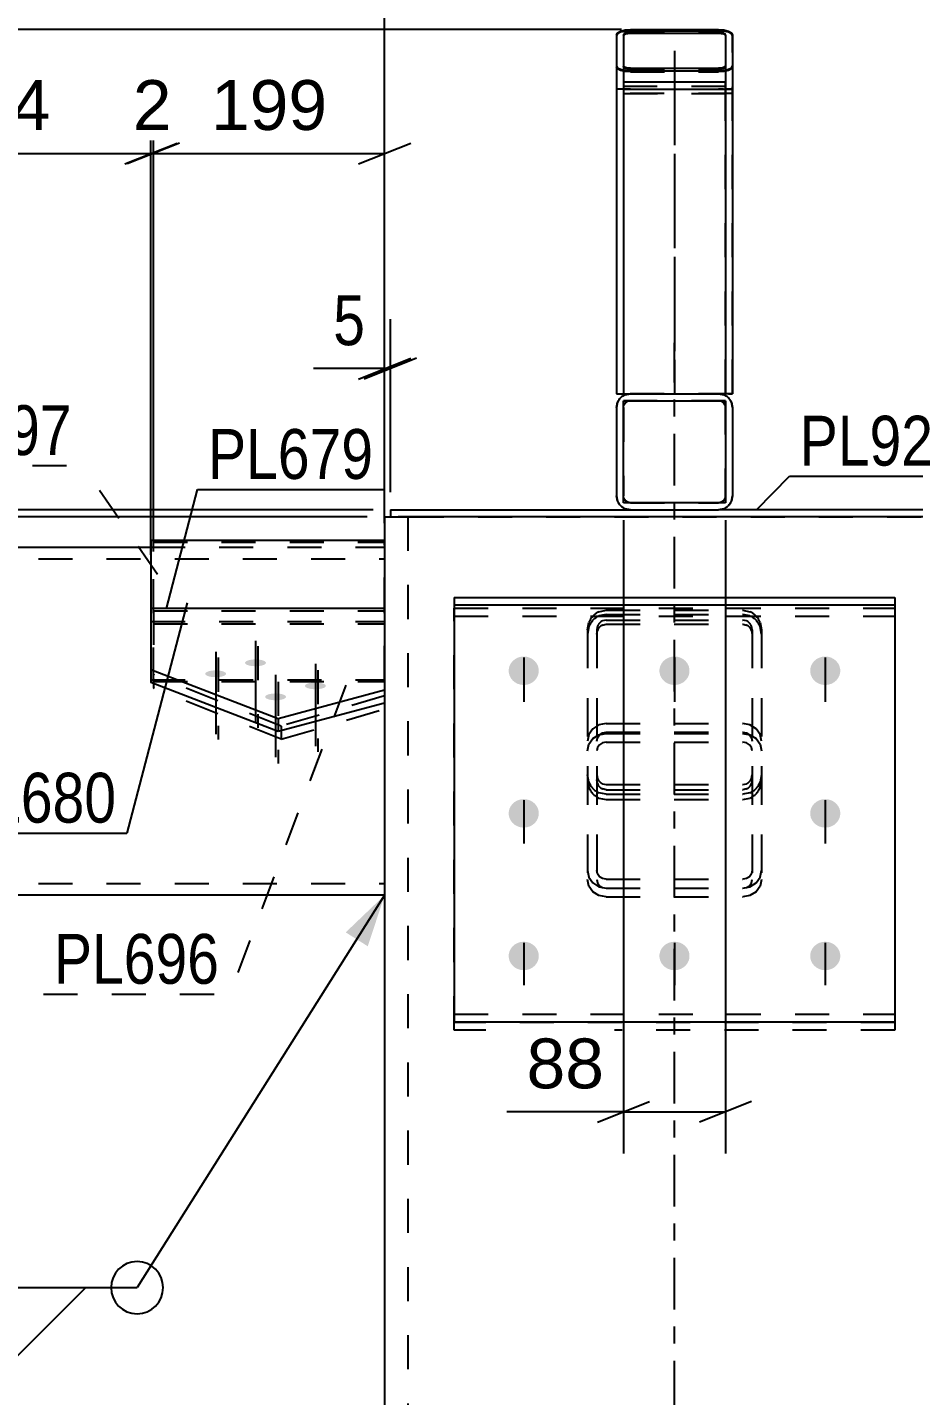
# Model space of a CAD drawing. Header units: millimetres. Extents: x -135 to 706, y -238 to 356.
# Drawn here: x -37.2 to 13.7, y 237.5 to 316.1 of the extents above; entities that cross this region are included whole.
import ezdxf

# ---------------------------------------------------------------- set-up
doc = ezdxf.new("R2010")
doc.units = ezdxf.units.MM
doc.linetypes.add('DXK_LINE_DOT2', pattern=[3.9198, 1.9599, -1.9599])
doc.linetypes.add('DXK_LINE_DOT3', pattern=[5.9187, 2.979, -0.9799, 0.9799, -0.9799])
doc.styles.add('Arial', font='ARIAL.TTF', dxfattribs={"height": 0.2})
doc.styles.add('Arial Narrow', font='ARIALN.TTF', dxfattribs={"height": 0.2})

# ---------------------------------------------------------------- blocks, each defined once
blk = doc.blocks.new('Part-284933639-1248 - 1225')
at = {"color": 7, "linetype": 'DXK_LINE_DOT3'}
blk.add_line((0, 23.433), (0, 297.985), dxfattribs=at)
at = {"color": 2, "linetype": 'Continuous'}
for p, q in [((-16.667, 287.985), (-16.667, 280.512)), ((-16.667, 287.985), (-16.333, 287.985)), ((15.216, 287.985), (-15.216, 287.985)), ((-16.667, 277.271), (-16.667, 57.28))]:
    blk.add_line(p, q, dxfattribs=at)
at = {"color": 7, "linetype": 'DXK_LINE_DOT2'}
for p, q in [((-16.333, 287.985), (-15.232, 287.985)), ((-15.216, 287.985), (-15.886, 287.985)), ((-15.333, 287.985), (-15.333, 23.433)), ((-15.232, 287.985), (-15.216, 287.985)), ((-16.667, 280.512), (-16.667, 277.271))]:
    blk.add_line(p, q, dxfattribs=at)
blk = doc.blocks.new('Bolt-284933639-1228 - 1225')
at = {"color": 1, "linetype": 'DXK_LINE_DOT2'}
for p, q in [((-8.667, 279.315), (-8.667, 276.921)), ((0, 279.315), (0, 276.921)), ((8.666, 279.315), (8.666, 276.921)), ((-8.667, 271.171), (-8.667, 268.777)), ((8.666, 271.171), (8.666, 268.777)), ((-8.667, 263.027), (-8.667, 260.633)), ((0, 263.027), (0, 260.633)), ((8.666, 263.027), (8.666, 260.633))]:
    blk.add_line(p, q, dxfattribs=at)
blk = doc.blocks.new('Part-284933639-1280 - 1225')
at = {"color": 2, "linetype": 'Continuous'}
for p, q in [((-16.667, 282.711), (-30.098, 282.711)), ((-30.098, 282.711), (-30.098, 278.455)), ((-16.667, 280.512), (-16.667, 277.271)), ((-30.098, 279.212), (-22.778, 276.396)), ((-22.778, 275.64), (-30.098, 278.455)), ((-22.778, 276.396), (-16.667, 278.028)), ((-16.667, 277.271), (-22.778, 275.64)), ((-22.778, 276.396), (-22.778, 275.64))]:
    blk.add_line(p, q, dxfattribs=at)
at = {"color": 7, "linetype": 'DXK_LINE_DOT2'}
for p, q in [((-16.667, 282.711), (-16.667, 280.512)), ((-30.098, 281.954), (-16.667, 281.954))]:
    blk.add_line(p, q, dxfattribs=at)
blk = doc.blocks.new('Part-284933639-1312 - 1225')
at = {"color": 2, "linetype": 'Continuous'}
for p, q in [((-3.333, 312.547), (-3.333, 295.052)), ((-3.272, 312.547), (-3.333, 312.547)), ((-2.533, 312.547), (-3.272, 312.547)), ((-2.533, 312.547), (2.533, 312.547)), ((2.533, 312.547), (3.333, 312.547)), ((3.333, 312.547), (3.333, 295.052)), ((-3.333, 295.052), (-2.533, 295.052)), ((3.099, 295.052), (2.533, 295.052)), ((3.272, 295.052), (3.099, 295.052)), ((3.333, 295.052), (3.272, 295.052))]:
    blk.add_line(p, q, dxfattribs=at)
at = {"color": 7, "linetype": 'DXK_LINE_DOT2'}
for p, q in [((-3.333, 312.547), (-3.272, 312.547)), ((-2.933, 312.547), (-2.933, 295.052)), ((-2.933, 312.547), (-2.903, 312.547)), ((2.816, 312.547), (2.533, 312.547)), ((2.933, 312.547), (2.933, 295.052)), ((3.272, 312.547), (2.933, 312.547)), ((3.333, 312.547), (3.272, 312.547)), ((-3.333, 295.052), (-3.272, 295.052)), ((-2.533, 295.052), (2.839, 295.052)), ((3.099, 295.052), (3.333, 295.052))]:
    blk.add_line(p, q, dxfattribs=at)
blk = doc.blocks.new('Part-284933639-1277 - 1225')
at = {"color": 7, "linetype": 'DXK_LINE_DOT2'}
for p, q in [((-29.963, 282.579), (-16.667, 282.579)), ((-29.963, 282.579), (-29.963, 278.147)), ((-16.667, 282.579), (-16.667, 276.932)), ((-29.963, 281.827), (-16.667, 281.827)), ((-22.616, 275.947), (-29.963, 278.899)), ((-22.616, 275.196), (-29.963, 278.147)), ((-16.667, 277.683), (-22.616, 275.947)), ((-22.616, 275.196), (-16.667, 276.932)), ((-22.616, 275.947), (-22.616, 275.196))]:
    blk.add_line(p, q, dxfattribs=at)
blk = doc.blocks.new('Part-284933639-1398 - 1225')
at = {"color": 2, "linetype": 'Continuous'}
for p, q in [((-16.333, 288.385), (-2.534, 288.385)), ((-16.333, 288.385), (-16.333, 287.985)), ((-16.333, 287.985), (-15.216, 287.985)), ((16.333, 288.385), (2.533, 288.385)), ((16.333, 287.985), (15.216, 287.985)), ((16.333, 288.385), (16.333, 287.985))]:
    blk.add_line(p, q, dxfattribs=at)
at = {"color": 7, "linetype": 'DXK_LINE_DOT2'}
for p, q in [((-15.216, 287.985), (15.216, 287.985)), ((-2.534, 288.385), (2.533, 288.385))]:
    blk.add_line(p, q, dxfattribs=at)
blk = doc.blocks.new('Part-284933639-1282 - 1225')
at = {"color": 7, "linetype": 'DXK_LINE_DOT2'}
for p, q in [((-12.667, 258.471), (-12.667, 282.732)), ((-12.667, 282.732), (12.666, 282.732)), ((12.666, 282.732), (12.666, 258.471)), ((-12.667, 282.276), (12.666, 282.276)), ((12.666, 258.927), (-12.667, 258.927)), ((12.666, 258.471), (-12.667, 258.471))]:
    blk.add_line(p, q, dxfattribs=at)
blk = doc.blocks.new('Part-284933639-1297 - 1225')
at = {"color": 2, "linetype": 'Continuous'}
for p, q in [((-3.333, 315.684), (-3.272, 315.796)), ((-3.333, 315.684), (-3.333, 315.632)), ((-3.272, 315.796), (-3.099, 315.89)), ((-3.099, 315.89), (-2.839, 315.954)), ((-2.839, 315.954), (-2.533, 315.976)), ((-2.533, 315.976), (2.533, 315.976)), ((2.533, 315.976), (2.839, 315.954)), ((2.839, 315.954), (3.099, 315.89)), ((3.099, 315.89), (3.272, 315.796)), ((3.272, 315.796), (3.333, 315.684)), ((3.333, 315.684), (3.333, 315.632))]:
    blk.add_line(p, q, dxfattribs=at)
at = {"color": 7, "linetype": 'DXK_LINE_DOT2'}
for p, q in [((-3.333, 315.632), (-3.333, 295.052)), ((-2.903, 315.74), (-2.933, 315.684)), ((-2.933, 315.684), (-2.933, 295.052)), ((-2.816, 315.787), (-2.903, 315.74)), ((-2.686, 315.819), (-2.816, 315.787)), ((-2.533, 315.83), (-2.686, 315.819)), ((-2.533, 315.83), (2.533, 315.83)), ((2.686, 315.819), (2.533, 315.83)), ((2.816, 315.787), (2.686, 315.819)), ((2.903, 315.74), (2.816, 315.787)), ((2.933, 315.684), (2.903, 315.74)), ((2.933, 315.684), (2.933, 295.052)), ((3.333, 295.052), (3.333, 315.632)), ((-3.272, 313.726), (-3.333, 313.837)), ((-2.933, 313.837), (-2.903, 313.782)), ((-2.903, 313.782), (-2.816, 313.734)), ((-2.816, 313.734), (-2.686, 313.703)), ((2.686, 313.703), (2.816, 313.734)), ((2.816, 313.734), (2.903, 313.782)), ((2.903, 313.782), (2.933, 313.837)), ((3.333, 313.837), (3.272, 313.726)), ((-3.099, 313.631), (-3.272, 313.726)), ((-2.839, 313.568), (-3.099, 313.631)), ((-2.533, 313.546), (-2.839, 313.568)), ((-2.686, 313.703), (-2.533, 313.692)), ((-2.533, 313.692), (2.533, 313.692)), ((-2.533, 313.546), (2.533, 313.546)), ((2.533, 313.692), (2.686, 313.703)), ((2.839, 313.568), (2.533, 313.546)), ((3.099, 313.631), (2.839, 313.568)), ((3.272, 313.726), (3.099, 313.631)), ((-3.333, 295.052), (3.333, 295.052))]:
    blk.add_line(p, q, dxfattribs=at)
blk = doc.blocks.new('Part-284933639-1313 - 1225')
at = {"color": 2, "linetype": 'Continuous'}
for p, q in [((-2.534, 295.052), (-2.84, 294.991)), ((-2.534, 295.052), (2.533, 295.052)), ((2.839, 294.991), (2.533, 295.052)), ((-3.273, 294.558), (-3.334, 294.252)), ((-3.334, 294.252), (-3.334, 289.185)), ((3.333, 294.252), (3.272, 294.558)), ((3.333, 294.252), (3.333, 289.185)), ((-3.334, 289.185), (-3.273, 288.879)), ((3.272, 288.879), (3.333, 289.185)), ((-2.84, 288.446), (-2.534, 288.385)), ((-2.534, 288.385), (2.533, 288.385)), ((2.533, 288.385), (2.839, 288.446))]:
    blk.add_line(p, q, dxfattribs=at)
at = {"color": 7, "linetype": 'DXK_LINE_DOT2'}
for p, q in [((-2.84, 294.991), (-2.534, 295.052)), ((2.533, 295.052), (2.839, 294.991)), ((-3.334, 294.252), (-3.273, 294.558)), ((-2.934, 294.252), (-2.903, 294.405)), ((-2.934, 294.252), (-2.934, 289.185)), ((-2.903, 294.405), (-2.816, 294.535)), ((-2.816, 294.535), (-2.687, 294.621)), ((-2.687, 294.621), (-2.534, 294.652)), ((-2.534, 294.652), (2.533, 294.652)), ((2.533, 294.652), (2.686, 294.621)), ((2.686, 294.621), (2.816, 294.535)), ((2.816, 294.535), (2.903, 294.405)), ((2.903, 294.405), (2.933, 294.252)), ((2.933, 294.252), (2.933, 289.185)), ((3.272, 294.558), (3.333, 294.252)), ((-3.273, 288.879), (-3.334, 289.185)), ((-2.903, 289.032), (-2.934, 289.185)), ((-2.816, 288.902), (-2.903, 289.032)), ((-2.687, 288.816), (-2.816, 288.902)), ((-2.534, 288.785), (-2.687, 288.816)), ((-2.534, 288.785), (2.533, 288.785)), ((2.686, 288.816), (2.533, 288.785)), ((2.816, 288.902), (2.686, 288.816)), ((2.903, 289.032), (2.816, 288.902)), ((2.933, 289.185), (2.903, 289.032)), ((3.333, 289.185), (3.272, 288.879)), ((-2.534, 288.385), (-2.84, 288.446)), ((2.839, 288.446), (2.533, 288.385))]:
    blk.add_line(p, q, dxfattribs=at)
at = {"color": 7, "linetype": 'DXK_LINE_DOT3'}
blk.add_line((0, 291.718), (0, 291.718), dxfattribs=at)
at = {"color": 2, "linetype": 'Continuous'}
for centre, start, end in [((-2.534, 294.252), 112.5, 157.5), ((2.533, 294.252), 22.5, 67.5), ((-2.534, 289.185), 202.5, 247.5), ((2.533, 289.185), 292.5, 337.5)]:
    blk.add_arc(centre, 0.8, start, end, dxfattribs=at)
at = {"color": 7, "linetype": 'DXK_LINE_DOT2'}
for centre, start, end in [((-2.534, 294.252), 112.5, 157.5), ((2.533, 294.252), 22.5, 67.5), ((-2.534, 289.185), 202.5, 247.5), ((2.533, 289.185), 292.5, 337.5)]:
    blk.add_arc(centre, 0.8, start, end, dxfattribs=at)
blk = doc.blocks.new('Part-284933639-1457 - 1225')
at = {"color": 7, "linetype": 'DXK_LINE_DOT2'}
for p, q in [((-4.342, 282.521), (-3.934, 282.607)), ((-3.934, 282.607), (3.933, 282.607)), ((3.933, 282.607), (4.341, 282.521)), ((-5, 281.479), (-4.919, 281.91)), ((-4.426, 281.694), (-4.467, 281.479)), ((-3.934, 282.043), (-4.138, 282)), ((-3.934, 282.043), (3.933, 282.043)), ((4.137, 282), (3.933, 282.043)), ((4.466, 281.479), (4.426, 281.694)), ((4.919, 281.91), (5, 281.479)), ((-5, 281.479), (-5, 267.651)), ((-4.467, 281.479), (-4.467, 267.651)), ((4.466, 281.479), (4.466, 267.651)), ((5, 281.479), (5, 267.651)), ((-4.342, 276.021), (-4.688, 275.803)), ((-3.934, 276.098), (-4.342, 276.021)), ((-3.934, 276.098), (3.933, 276.098)), ((4.341, 276.021), (3.933, 276.098)), ((4.687, 275.803), (4.341, 276.021)), ((-4.919, 275.475), (-5, 275.09)), ((-4.688, 275.803), (-4.919, 275.475)), ((-4.467, 275.09), (-4.426, 275.282)), ((-4.426, 275.282), (-4.311, 275.446)), ((-4.311, 275.446), (-4.138, 275.555)), ((-4.138, 275.555), (-3.934, 275.594)), ((-3.934, 275.594), (3.933, 275.594)), ((3.933, 275.594), (4.137, 275.555)), ((4.137, 275.555), (4.31, 275.446)), ((4.31, 275.446), (4.426, 275.282)), ((4.426, 275.282), (4.466, 275.09)), ((4.919, 275.475), (4.687, 275.803)), ((5, 275.09), (4.919, 275.475)), ((-4.919, 272.727), (-5, 273.159)), ((-4.467, 273.159), (-4.426, 272.943)), ((4.426, 272.943), (4.466, 273.159)), ((5, 273.159), (4.919, 272.727)), ((-3.934, 272.031), (-4.342, 272.117)), ((-4.138, 272.638), (-3.934, 272.595)), ((-3.934, 272.595), (3.933, 272.595)), ((3.933, 272.595), (4.137, 272.638)), ((4.341, 272.117), (3.933, 272.031)), ((-3.934, 272.031), (3.933, 272.031)), ((-5, 267.651), (-4.919, 267.265)), ((-4.426, 267.458), (-4.467, 267.651)), ((-4.311, 267.294), (-4.426, 267.458)), ((4.426, 267.458), (4.31, 267.294)), ((4.466, 267.651), (4.426, 267.458)), ((4.919, 267.265), (5, 267.651)), ((-4.919, 267.265), (-4.688, 266.938)), ((-4.688, 266.938), (-4.342, 266.719)), ((-4.342, 266.719), (-3.934, 266.642)), ((-4.138, 267.185), (-4.311, 267.294)), ((-3.934, 267.147), (-4.138, 267.185)), ((-3.934, 267.147), (3.933, 267.147)), ((-3.934, 266.642), (3.933, 266.642)), ((4.137, 267.185), (3.933, 267.147)), ((3.933, 266.642), (4.341, 266.719)), ((4.31, 267.294), (4.137, 267.185)), ((4.341, 266.719), (4.687, 266.938)), ((4.687, 266.938), (4.919, 267.265))]:
    blk.add_line(p, q, dxfattribs=at)
for centre, radius, start, end in [((-3.892, 281.518), 1.099, 114.1343, 159.07091), ((3.892, 281.518), 1.099, 20.92909, 65.8657), ((-3.913, 281.498), 0.55, 114.1343, 159.07091), ((3.912, 281.498), 0.55, 20.92909, 65.8657), ((-3.913, 273.14), 0.55, 200.92909, 245.8657), ((3.912, 273.14), 0.55, 294.1343, 339.07091), ((-3.892, 273.12), 1.099, 200.92909, 245.8657), ((3.892, 273.12), 1.099, 294.1343, 339.07091)]:
    blk.add_arc(centre, radius, start, end, dxfattribs=at)
blk = doc.blocks.new('Part-284933639-1461 - 1225')
at = {"color": 7, "linetype": 'DXK_LINE_DOT2'}
for p, q in [((-3.934, 282.368), (-4.342, 282.282)), ((-3.934, 282.368), (3.933, 282.368)), ((4.341, 282.282), (3.933, 282.368)), ((-4.919, 281.667), (-5, 281.233)), ((-4.138, 281.757), (-3.934, 281.801)), ((-3.934, 281.801), (3.933, 281.801)), ((3.933, 281.801), (4.137, 281.757)), ((5, 281.233), (4.919, 281.667)), ((-5, 281.233), (-5, 267.133)), ((-4.467, 281.233), (-4.426, 281.45)), ((-4.467, 281.233), (-4.467, 267.133)), ((4.426, 281.45), (4.466, 281.233)), ((4.466, 281.233), (4.466, 267.133)), ((5, 281.233), (5, 267.133)), ((-4.919, 274.909), (-4.688, 275.234)), ((-4.688, 275.234), (-4.342, 275.451)), ((-4.342, 275.451), (-3.934, 275.528)), ((-3.934, 275.528), (3.933, 275.528)), ((3.933, 275.528), (4.341, 275.451)), ((4.341, 275.451), (4.687, 275.234)), ((4.687, 275.234), (4.919, 274.909)), ((-5, 274.525), (-4.919, 274.909)), ((-4.426, 274.717), (-4.467, 274.525)), ((-4.311, 274.88), (-4.426, 274.717)), ((-4.138, 274.988), (-4.311, 274.88)), ((-3.934, 275.027), (-4.138, 274.988)), ((-3.934, 275.027), (3.933, 275.027)), ((4.137, 274.988), (3.933, 275.027)), ((4.31, 274.88), (4.137, 274.988)), ((4.426, 274.717), (4.31, 274.88)), ((4.466, 274.525), (4.426, 274.717)), ((4.919, 274.909), (5, 274.525)), ((-5, 272.861), (-4.919, 272.427)), ((-4.426, 272.644), (-4.467, 272.861)), ((4.466, 272.861), (4.426, 272.644)), ((4.919, 272.427), (5, 272.861)), ((-3.934, 272.294), (-4.138, 272.337)), ((-3.934, 272.294), (3.933, 272.294)), ((4.137, 272.337), (3.933, 272.294)), ((-4.342, 271.813), (-3.934, 271.726)), ((-3.934, 271.726), (3.933, 271.726)), ((3.933, 271.726), (4.341, 271.813)), ((-4.919, 266.75), (-5, 267.133)), ((-4.688, 266.424), (-4.919, 266.75)), ((-4.467, 267.133), (-4.426, 266.941)), ((-4.426, 266.941), (-4.311, 266.779)), ((-4.311, 266.779), (-4.138, 266.67)), ((-4.138, 266.67), (-3.934, 266.632)), ((-3.934, 266.632), (3.933, 266.632)), ((3.933, 266.632), (4.137, 266.67)), ((4.137, 266.67), (4.31, 266.779)), ((4.31, 266.779), (4.426, 266.941)), ((4.426, 266.941), (4.466, 267.133)), ((4.919, 266.75), (4.687, 266.424)), ((5, 267.133), (4.919, 266.75)), ((-4.342, 266.207), (-4.688, 266.424)), ((-3.934, 266.131), (-4.342, 266.207)), ((-3.934, 266.131), (3.933, 266.131)), ((4.341, 266.207), (3.933, 266.131)), ((4.687, 266.424), (4.341, 266.207))]:
    blk.add_line(p, q, dxfattribs=at)
for centre, radius, start, end in [((-3.887, 281.276), 1.103, 114.31997, 159.24169), ((3.887, 281.276), 1.103, 20.75831, 65.68003), ((-3.911, 281.255), 0.552, 114.31997, 159.24169), ((3.91, 281.255), 0.552, 20.75831, 65.68003), ((-3.887, 272.818), 1.103, 200.75831, 245.68003), ((-3.911, 272.84), 0.552, 200.75831, 245.68003), ((3.91, 272.84), 0.552, 294.31997, 339.24169), ((3.887, 272.818), 1.103, 294.31997, 339.24169)]:
    blk.add_arc(centre, radius, start, end, dxfattribs=at)
blk = doc.blocks.new('Part-284933639-1486 - 1225')
at = {"color": 2, "linetype": 'Continuous'}
for p, q in [((-48.334, 286.235), (-30.098, 286.235)), ((-16.667, 266.235), (-48.334, 266.235))]:
    blk.add_line(p, q, dxfattribs=at)
at = {"color": 7, "linetype": 'DXK_LINE_DOT2'}
for p, q in [((-48.334, 266.235), (-48.334, 286.235)), ((-30.098, 286.235), (-16.667, 286.235)), ((-16.667, 286.235), (-16.667, 266.235)), ((-48.334, 285.569), (-16.667, 285.569)), ((-48.334, 266.902), (-16.667, 266.902))]:
    blk.add_line(p, q, dxfattribs=at)
blk = doc.blocks.new('Part-284933639-1495 - 1225')
at = {"color": 2, "linetype": 'Continuous'}
for p, q in [((-12.667, 283.347), (-12.667, 258.959)), ((-12.667, 283.347), (12.666, 283.347)), ((12.666, 283.347), (12.666, 258.959)), ((-12.667, 282.914), (12.666, 282.914)), ((-12.667, 258.959), (12.666, 258.959))]:
    blk.add_line(p, q, dxfattribs=at)
at = {"color": 7, "linetype": 'DXK_LINE_DOT2'}
blk.add_line((-12.667, 259.393), (12.666, 259.393), dxfattribs=at)
blk = doc.blocks.new('Bolt-284933639-1496 - 1225')
at = {"linetype": 'Continuous'}
for points in [[(-8.667, 279.951), (-8.487, 279.933), (-8.314, 279.88), (-8.158, 279.794), (-8.023, 279.68), (-7.916, 279.541), (-7.843, 279.385), (-7.805, 279.217), (-7.805, 279.046), (-7.843, 278.878), (-7.916, 278.722), (-8.023, 278.583), (-8.158, 278.468), (-8.314, 278.383), (-8.487, 278.33), (-8.667, 278.312), (-8.847, 278.33), (-9.019, 278.383), (-9.176, 278.468), (-9.311, 278.583), (-9.418, 278.722), (-9.491, 278.878), (-9.529, 279.046), (-9.529, 279.217), (-9.491, 279.385), (-9.418, 279.541), (-9.311, 279.68), (-9.176, 279.794), (-9.019, 279.88), (-8.847, 279.933)], [(0, 279.951), (0.18, 279.933), (0.352, 279.88), (0.509, 279.794), (0.644, 279.68), (0.75, 279.541), (0.824, 279.385), (0.862, 279.217), (0.862, 279.046), (0.824, 278.878), (0.75, 278.722), (0.644, 278.583), (0.509, 278.468), (0.352, 278.383), (0.18, 278.33), (0, 278.312), (-0.18, 278.33), (-0.353, 278.383), (-0.51, 278.468), (-0.644, 278.583), (-0.751, 278.722), (-0.825, 278.878), (-0.862, 279.046), (-0.862, 279.217), (-0.825, 279.385), (-0.751, 279.541), (-0.644, 279.68), (-0.51, 279.794), (-0.353, 279.88), (-0.18, 279.933)], [(8.666, 279.951), (8.847, 279.933), (9.019, 279.88), (9.176, 279.794), (9.31, 279.68), (9.417, 279.541), (9.491, 279.385), (9.528, 279.217), (9.528, 279.046), (9.491, 278.878), (9.417, 278.722), (9.31, 278.583), (9.176, 278.468), (9.019, 278.383), (8.847, 278.33), (8.666, 278.312), (8.486, 278.33), (8.314, 278.383), (8.157, 278.468), (8.022, 278.583), (7.916, 278.722), (7.842, 278.878), (7.804, 279.046), (7.804, 279.217), (7.842, 279.385), (7.916, 279.541), (8.022, 279.68), (8.157, 279.794), (8.314, 279.88), (8.486, 279.933)], [(-8.667, 271.756), (-8.487, 271.738), (-8.314, 271.685), (-8.158, 271.599), (-8.023, 271.485), (-7.916, 271.346), (-7.843, 271.19), (-7.805, 271.022), (-7.805, 270.851), (-7.843, 270.683), (-7.916, 270.527), (-8.023, 270.388), (-8.158, 270.273), (-8.314, 270.188), (-8.487, 270.135), (-8.667, 270.117), (-8.847, 270.135), (-9.019, 270.188), (-9.176, 270.273), (-9.311, 270.388), (-9.418, 270.527), (-9.491, 270.683), (-9.529, 270.851), (-9.529, 271.022), (-9.491, 271.19), (-9.418, 271.346), (-9.311, 271.485), (-9.176, 271.599), (-9.019, 271.685), (-8.847, 271.738)], [(8.666, 271.756), (8.847, 271.738), (9.019, 271.685), (9.176, 271.599), (9.31, 271.485), (9.417, 271.346), (9.491, 271.19), (9.528, 271.022), (9.528, 270.851), (9.491, 270.683), (9.417, 270.527), (9.31, 270.388), (9.176, 270.273), (9.019, 270.188), (8.847, 270.135), (8.666, 270.117), (8.486, 270.135), (8.314, 270.188), (8.157, 270.273), (8.022, 270.388), (7.916, 270.527), (7.842, 270.683), (7.804, 270.851), (7.804, 271.022), (7.842, 271.19), (7.916, 271.346), (8.022, 271.485), (8.157, 271.599), (8.314, 271.685), (8.486, 271.738)], [(-8.667, 263.561), (-8.487, 263.543), (-8.314, 263.49), (-8.158, 263.404), (-8.023, 263.29), (-7.916, 263.151), (-7.843, 262.995), (-7.805, 262.827), (-7.805, 262.656), (-7.843, 262.488), (-7.916, 262.332), (-8.023, 262.193), (-8.158, 262.078), (-8.314, 261.993), (-8.487, 261.94), (-8.667, 261.922), (-8.847, 261.94), (-9.019, 261.993), (-9.176, 262.078), (-9.311, 262.193), (-9.418, 262.332), (-9.491, 262.488), (-9.529, 262.656), (-9.529, 262.827), (-9.491, 262.995), (-9.418, 263.151), (-9.311, 263.29), (-9.176, 263.404), (-9.019, 263.49), (-8.847, 263.543)], [(0, 263.561), (0.18, 263.543), (0.352, 263.49), (0.509, 263.404), (0.644, 263.29), (0.75, 263.151), (0.824, 262.995), (0.862, 262.827), (0.862, 262.656), (0.824, 262.488), (0.75, 262.332), (0.644, 262.193), (0.509, 262.078), (0.352, 261.993), (0.18, 261.94), (0, 261.922), (-0.18, 261.94), (-0.353, 261.993), (-0.51, 262.078), (-0.644, 262.193), (-0.751, 262.332), (-0.825, 262.488), (-0.862, 262.656), (-0.862, 262.827), (-0.825, 262.995), (-0.751, 263.151), (-0.644, 263.29), (-0.51, 263.404), (-0.353, 263.49), (-0.18, 263.543)], [(8.666, 263.561), (8.847, 263.543), (9.019, 263.49), (9.176, 263.404), (9.31, 263.29), (9.417, 263.151), (9.491, 262.995), (9.528, 262.827), (9.528, 262.656), (9.491, 262.488), (9.417, 262.332), (9.31, 262.193), (9.176, 262.078), (9.019, 261.993), (8.847, 261.94), (8.666, 261.922), (8.486, 261.94), (8.314, 261.993), (8.157, 262.078), (8.022, 262.193), (7.916, 262.332), (7.842, 262.488), (7.804, 262.656), (7.804, 262.827), (7.842, 262.995), (7.916, 263.151), (8.022, 263.29), (8.157, 263.404), (8.314, 263.49), (8.486, 263.543)]]:
    blk.add_hatch(color=1, dxfattribs=at).paths.add_polyline_path(points)
at = {"color": 1, "linetype": 'Continuous'}
for p, q in [((-8.667, 279.891), (-8.667, 277.613)), ((0, 279.891), (0, 277.613)), ((8.666, 279.891), (8.666, 277.613)), ((-8.667, 271.696), (-8.667, 269.418)), ((8.666, 271.696), (8.666, 269.418)), ((-8.667, 263.501), (-8.667, 261.223)), ((0, 263.501), (0, 261.223)), ((8.666, 263.501), (8.666, 261.223))]:
    blk.add_line(p, q, dxfattribs=at)
blk = doc.blocks.new('Part-284933639-1512 - 1225')
at = {"color": 7, "linetype": 'DXK_LINE_DOT2'}
for p, q in [((-2.934, 288.785), (-2.934, 294.652)), ((2.933, 294.652), (-2.934, 294.652)), ((2.933, 288.785), (2.933, 294.652)), ((2.933, 288.785), (-2.934, 288.785))]:
    blk.add_line(p, q, dxfattribs=at)
blk = doc.blocks.new('Part-284933639-1517 - 1225')
at = {"color": 2, "linetype": 'Continuous'}
for p, q in [((-2.934, 288.785), (-2.934, 294.652)), ((-2.934, 294.652), (2.933, 294.652)), ((2.933, 294.652), (2.933, 288.785)), ((2.933, 288.785), (-2.934, 288.785))]:
    blk.add_line(p, q, dxfattribs=at)
blk = doc.blocks.new('Part-284933639-1535 - 1225')
at = {"color": 2, "linetype": 'Continuous'}
for p, q in [((-16.667, 286.612), (-30.098, 286.612)), ((-30.098, 286.612), (-30.098, 282.711))]:
    blk.add_line(p, q, dxfattribs=at)
at = {"color": 7, "linetype": 'DXK_LINE_DOT2'}
for p, q in [((-16.667, 278.612), (-16.667, 286.612)), ((-30.098, 282.711), (-30.098, 278.612)), ((-30.098, 278.612), (-16.667, 278.612))]:
    blk.add_line(p, q, dxfattribs=at)
blk = doc.blocks.new('Bolt-284933639-1536 - 1225')
at = {"linetype": 'Continuous'}
for points in [[(-26.379, 278.762), (-26.504, 278.766), (-26.623, 278.779), (-26.732, 278.799), (-26.825, 278.826), (-26.899, 278.859), (-26.95, 278.897), (-26.976, 278.937), (-26.976, 278.977), (-26.95, 279.017), (-26.899, 279.055), (-26.825, 279.088), (-26.732, 279.115), (-26.623, 279.135), (-26.504, 279.148), (-26.379, 279.152), (-26.254, 279.148), (-26.135, 279.135), (-26.027, 279.115), (-25.933, 279.088), (-25.86, 279.055), (-25.809, 279.017), (-25.783, 278.977), (-25.783, 278.937), (-25.809, 278.897), (-25.86, 278.859), (-25.933, 278.826), (-26.027, 278.799), (-26.135, 278.779), (-26.254, 278.766)], [(-24.089, 279.392), (-24.214, 279.397), (-24.333, 279.409), (-24.442, 279.43), (-24.535, 279.457), (-24.609, 279.49), (-24.66, 279.527), (-24.686, 279.567), (-24.686, 279.608), (-24.66, 279.648), (-24.609, 279.685), (-24.535, 279.718), (-24.442, 279.746), (-24.333, 279.766), (-24.214, 279.779), (-24.089, 279.783), (-23.964, 279.779), (-23.845, 279.766), (-23.736, 279.746), (-23.643, 279.718), (-23.569, 279.685), (-23.518, 279.648), (-23.492, 279.608), (-23.492, 279.567), (-23.518, 279.527), (-23.569, 279.49), (-23.643, 279.457), (-23.736, 279.43), (-23.845, 279.409), (-23.964, 279.397)], [(-20.644, 278.067), (-20.769, 278.072), (-20.888, 278.084), (-20.997, 278.105), (-21.09, 278.132), (-21.164, 278.165), (-21.215, 278.202), (-21.241, 278.242), (-21.241, 278.283), (-21.215, 278.323), (-21.164, 278.36), (-21.09, 278.393), (-20.997, 278.421), (-20.888, 278.441), (-20.769, 278.454), (-20.644, 278.458), (-20.519, 278.454), (-20.4, 278.441), (-20.291, 278.421), (-20.198, 278.393), (-20.125, 278.36), (-20.074, 278.323), (-20.047, 278.283), (-20.047, 278.242), (-20.074, 278.202), (-20.125, 278.165), (-20.198, 278.132), (-20.291, 278.105), (-20.4, 278.084), (-20.519, 278.072)], [(-22.934, 277.437), (-23.059, 277.441), (-23.178, 277.454), (-23.287, 277.474), (-23.38, 277.501), (-23.454, 277.534), (-23.505, 277.572), (-23.531, 277.612), (-23.531, 277.652), (-23.505, 277.692), (-23.454, 277.73), (-23.38, 277.763), (-23.287, 277.79), (-23.178, 277.81), (-23.059, 277.823), (-22.934, 277.827), (-22.81, 277.823), (-22.69, 277.81), (-22.582, 277.79), (-22.489, 277.763), (-22.415, 277.73), (-22.364, 277.692), (-22.338, 277.652), (-22.338, 277.612), (-22.364, 277.572), (-22.415, 277.534), (-22.489, 277.501), (-22.582, 277.474), (-22.69, 277.454), (-22.81, 277.441)]]:
    blk.add_hatch(color=1, dxfattribs=at).paths.add_polyline_path(points)
at = {"color": 1, "linetype": 'Continuous'}
for p, q in [((-24.089, 280.848), (-24.089, 276.121)), ((-26.379, 280.218), (-26.379, 275.49)), ((-20.644, 279.523), (-20.644, 274.796)), ((-22.934, 278.893), (-22.934, 274.165))]:
    blk.add_line(p, q, dxfattribs=at)
blk = doc.blocks.new('Bolt-284933639-1558 - 1225')
at = {"color": 1, "linetype": 'DXK_LINE_DOT2'}
for p, q in [((-23.957, 280.553), (-23.957, 275.855)), ((-26.241, 279.888), (-26.241, 275.189)), ((-20.5, 279.164), (-20.5, 274.466)), ((-22.784, 278.499), (-22.784, 273.801))]:
    blk.add_line(p, q, dxfattribs=at)
blk = doc.blocks.new('Part-284933639-4707 - 1225')
at = {"color": 7, "linetype": 'DXK_LINE_DOT2'}
for p, q in [((-29.963, 278.516), (-29.963, 286.516)), ((-29.963, 286.516), (-16.667, 286.516)), ((-16.667, 278.516), (-16.667, 286.516)), ((-29.963, 278.516), (-16.667, 278.516))]:
    blk.add_line(p, q, dxfattribs=at)
blk = doc.blocks.new('Part-284933639-4713 - 1225')
at = {"color": 2, "linetype": 'Continuous'}
for p, q in [((2.933, 312.947), (-2.933, 312.947)), ((-2.933, 312.947), (-2.933, 312.547)), ((2.933, 312.547), (2.933, 312.947))]:
    blk.add_line(p, q, dxfattribs=at)
at = {"color": 7, "linetype": 'DXK_LINE_DOT2'}
blk.add_line((-2.933, 312.547), (2.933, 312.547), dxfattribs=at)
blk = doc.blocks.new('Part-284933639-4714 - 1225')
at = {"color": 7, "linetype": 'DXK_LINE_DOT2'}
for p, q in [((2.933, 312.707), (-2.933, 312.707)), ((-2.933, 312.707), (-2.933, 312.307)), ((-2.933, 312.307), (2.933, 312.307)), ((2.933, 312.307), (2.933, 312.707))]:
    blk.add_line(p, q, dxfattribs=at)
blk = doc.blocks.new('Part-284933639-4715 - 1225')
at = {"color": 2, "linetype": 'Continuous'}
for p, q in [((-3.272, 315.737), (-3.333, 315.632)), ((-3.333, 315.632), (-3.333, 312.547)), ((-3.099, 315.826), (-3.272, 315.737)), ((-2.839, 315.886), (-3.099, 315.826)), ((-2.933, 315.632), (-2.903, 315.684)), ((-2.933, 315.632), (-2.933, 313.888)), ((-2.903, 315.684), (-2.816, 315.729)), ((-2.533, 315.907), (-2.839, 315.886)), ((-2.816, 315.729), (-2.686, 315.759)), ((-2.686, 315.759), (-2.533, 315.769)), ((-2.533, 315.907), (2.533, 315.907)), ((-2.533, 315.769), (2.533, 315.769)), ((2.839, 315.886), (2.533, 315.907)), ((2.533, 315.769), (2.686, 315.759)), ((2.686, 315.759), (2.816, 315.729)), ((2.816, 315.729), (2.903, 315.684)), ((3.099, 315.826), (2.839, 315.886)), ((2.903, 315.684), (2.933, 315.632)), ((2.933, 315.632), (2.933, 313.888)), ((3.272, 315.737), (3.099, 315.826)), ((3.333, 315.632), (3.272, 315.737)), ((3.333, 315.632), (3.333, 312.547)), ((-3.333, 313.888), (-3.272, 313.783)), ((-3.272, 313.783), (-3.099, 313.694)), ((-2.903, 313.836), (-2.933, 313.888)), ((-2.816, 313.791), (-2.903, 313.836)), ((-2.686, 313.761), (-2.816, 313.791)), ((-2.533, 313.751), (-2.686, 313.761)), ((-2.533, 313.751), (2.533, 313.751)), ((2.686, 313.761), (2.533, 313.751)), ((2.816, 313.791), (2.686, 313.761)), ((2.903, 313.836), (2.816, 313.791)), ((2.933, 313.888), (2.903, 313.836)), ((3.099, 313.694), (3.272, 313.783)), ((3.272, 313.783), (3.333, 313.888)), ((-3.099, 313.694), (-2.839, 313.634)), ((-2.839, 313.634), (-2.533, 313.613)), ((-2.533, 313.613), (2.533, 313.613)), ((2.533, 313.613), (2.839, 313.634)), ((2.839, 313.634), (3.099, 313.694))]:
    blk.add_line(p, q, dxfattribs=at)
at = {"color": 7, "linetype": 'DXK_LINE_DOT3'}
blk.add_line((0, 314.76), (0, 295.052), dxfattribs=at)
at = {"color": 7, "linetype": 'DXK_LINE_DOT2'}
for p, q in [((-3.333, 313.888), (-3.333, 295.052)), ((-2.933, 313.888), (-2.933, 295.052)), ((2.933, 313.888), (2.933, 295.052)), ((3.333, 312.547), (3.333, 295.052)), ((3.333, 295.052), (-3.333, 295.052))]:
    blk.add_line(p, q, dxfattribs=at)
blk = doc.blocks.new('Part-284933639-4716 - 1225')
at = {"color": 7, "linetype": 'DXK_LINE_DOT2'}
for p, q in [((3.333, 312.307), (-3.333, 312.307)), ((-3.333, 312.307), (-3.333, 295.052)), ((-2.933, 312.307), (-2.933, 295.052)), ((2.933, 295.052), (2.933, 312.307)), ((3.333, 295.052), (3.333, 312.307)), ((-3.333, 295.052), (3.333, 295.052))]:
    blk.add_line(p, q, dxfattribs=at)
at = {"color": 7, "linetype": 'DXK_LINE_DOT3'}
blk.add_line((0, 312.307), (0, 295.052), dxfattribs=at)
blk = doc.blocks.new('StraightDimension-284933639-1581 - 1225')
at = {"color": 7, "linetype": 'Continuous'}
for p, q in [((-2.934, 287.785), (-2.934, 251.385)), ((2.933, 287.785), (2.933, 251.385)), ((-4.434, 253.185), (-1.434, 254.385)), ((4.433, 254.385), (1.433, 253.185)), ((-2.934, 253.785), (-9.631, 253.785)), ((-2.934, 253.785), (-9.631, 253.785)), ((-2.934, 253.785), (2.933, 253.785))]:
    blk.add_line(p, q, dxfattribs=at)
at = {"color": 0}
blk.add_wipeout([(-3.459, 254.535), (-3.459, 258.735), (-9.106, 258.735), (-9.106, 254.535)], dxfattribs=at)
at = {"color": 3, "style": 'Arial'}
blk.add_text('88', height=2.8652, dxfattribs=at).set_placement((-8.506, 255.135))
blk = doc.blocks.new('StraightDimension-284933639-12850 - 1225')
at = {"color": 7, "linetype": 'Continuous'}
for p, q in [((-48.334, 287.235), (-48.334, 311.708)), ((-30.098, 285.801), (-30.098, 311.708)), ((-46.834, 309.458), (-49.834, 308.258)), ((-31.598, 308.258), (-28.598, 309.458)), ((-48.334, 308.858), (-30.098, 308.858))]:
    blk.add_line(p, q, dxfattribs=at)
at = {"color": 0}
blk.add_wipeout([(-35.28, 309.608), (-35.28, 313.808), (-43.151, 313.808), (-43.151, 309.608)], dxfattribs=at)
at = {"color": 3, "style": 'Arial'}
blk.add_text('274', height=2.8652, dxfattribs=at).set_placement((-42.551, 310.208))
blk = doc.blocks.new('StraightDimension-284933639-12275 - 1225')
at = {"color": 7, "linetype": 'Continuous'}
for p, q in [((-48.334, 287.235), (-48.334, 334.399)), ((-16.667, 287.612), (-16.667, 334.399)), ((-46.834, 332.149), (-49.834, 330.949)), ((-18.167, 330.949), (-15.167, 332.149)), ((-48.334, 331.549), (-16.667, 331.549))]:
    blk.add_line(p, q, dxfattribs=at)
at = {"color": 0}
blk.add_wipeout([(-28.565, 332.299), (-28.565, 336.499), (-36.436, 336.499), (-36.436, 332.299)], dxfattribs=at)
at = {"color": 3, "style": 'Arial'}
blk.add_text('475', height=2.8652, dxfattribs=at).set_placement((-35.836, 332.899))
blk = doc.blocks.new('StraightDimension-284933639-12199 - 1225')
at = {"color": 7, "linetype": 'Continuous'}
for p, q in [((-85.771, 288.385), (-85.771, 292.859)), ((-85.771, 288.385), (-85.771, 292.859)), ((-86.371, 289.885), (-85.171, 286.885)), ((-85.171, 286.485), (-86.371, 289.485)), ((-17.333, 288.385), (-88.621, 288.385)), ((-17.667, 287.985), (-88.621, 287.985)), ((-85.771, 287.985), (-85.771, 288.385))]:
    blk.add_line(p, q, dxfattribs=at)
at = {"color": 0}
blk.add_wipeout([(-86.521, 292.334), (-90.721, 292.334), (-90.721, 288.91), (-86.521, 288.91)], dxfattribs=at)
at = {"color": 3, "style": 'Arial'}
blk.add_text('6', height=2.865, rotation=90.00021, dxfattribs=at).set_placement((-87.121, 289.51))
blk = doc.blocks.new('StraightDimension-284933639-12848 - 1225')
at = {"color": 7, "linetype": 'Continuous'}
for p, q in [((-29.963, 285.991), (-29.963, 311.708)), ((-16.667, 287.612), (-16.667, 311.708)), ((-28.463, 309.458), (-31.463, 308.258)), ((-18.167, 308.258), (-15.167, 309.458)), ((-29.963, 308.858), (-16.667, 308.858))]:
    blk.add_line(p, q, dxfattribs=at)
at = {"color": 0}
blk.add_wipeout([(-19.379, 309.608), (-19.379, 313.808), (-27.25, 313.808), (-27.25, 309.608)], dxfattribs=at)
at = {"color": 3, "style": 'Arial'}
blk.add_text('199', height=2.8652, dxfattribs=at).set_placement((-26.65, 310.208))
blk = doc.blocks.new('StraightDimension-284933639-12200 - 1225')
at = {"color": 7, "linetype": 'Continuous'}
blk.add_line((-17.667, 287.985), (-88.621, 287.985), dxfattribs=at)
blk = doc.blocks.new('StraightDimension-284933639-12274 - 1225')
at = {"color": 7, "linetype": 'Continuous'}
for p, q in [((-16.667, 287.612), (-16.667, 334.399)), ((16.667, 283.515), (16.667, 334.399)), ((-15.167, 332.149), (-18.167, 330.949)), ((15.167, 330.949), (18.167, 332.149)), ((-16.667, 331.549), (16.667, 331.549))]:
    blk.add_line(p, q, dxfattribs=at)
at = {"color": 0}
blk.add_wipeout([(3.935, 332.299), (3.935, 336.499), (-3.935, 336.499), (-3.935, 332.299)], dxfattribs=at)
at = {"color": 3, "style": 'Arial'}
blk.add_text('500', height=2.8652, dxfattribs=at).set_placement((-3.335, 332.899))
blk = doc.blocks.new('StraightDimension-284933639-1720 - 1225')
at = {"color": 7, "linetype": 'Continuous'}
for p, q in [((-67.55, 289.485), (-66.35, 286.485)), ((-17.667, 287.985), (-77.391, 287.985)), ((-66.95, 281.235), (-66.95, 287.985)), ((-66.35, 279.735), (-67.55, 282.735)), ((-51, 281.235), (-77.391, 281.235))]:
    blk.add_line(p, q, dxfattribs=at)
at = {"color": 0, "linetype": 'Continuous'}
blk.add_wipeout([(-67.65, 288.585), (-67.65, 292.785), (-77.991, 292.785), (-77.991, 288.585)], dxfattribs=at)
at = {"color": 0}
blk.add_wipeout([(-67.7, 287.952), (-71.9, 287.952), (-71.9, 281.268), (-67.7, 281.268)], dxfattribs=at)
at = {"color": 3, "linetype": 'Continuous', "style": 'Arial Narrow'}
blk.add_text('14537', height=2.8633, dxfattribs=at).set_placement((-77.391, 289.185))
at = {"color": 3, "style": 'Arial Narrow'}
blk.add_text('101', height=2.8633, rotation=90.00021, dxfattribs=at).set_placement((-68.3, 281.868))
blk = doc.blocks.new('StraightDimension-284933639-1809 - 1225')
at = {"color": 7, "linetype": 'Continuous'}
for p, q in [((-16.667, 288.985), (-16.667, 299.342)), ((-16.333, 289.385), (-16.333, 299.342)), ((-16.667, 296.492), (-20.745, 296.492)), ((-16.667, 296.492), (-20.745, 296.492)), ((-18.167, 295.892), (-15.167, 297.092)), ((-14.833, 297.092), (-17.833, 295.892)), ((-16.667, 296.492), (-16.333, 296.492))]:
    blk.add_line(p, q, dxfattribs=at)
at = {"color": 0}
blk.add_wipeout([(-17.192, 297.242), (-17.192, 301.442), (-20.22, 301.442), (-20.22, 297.242)], dxfattribs=at)
at = {"color": 3, "style": 'Arial Narrow'}
blk.add_text('5', height=2.863, dxfattribs=at).set_placement((-19.62, 297.842))
blk = doc.blocks.new('StraightDimension-284933639-12849 - 1225')
at = {"color": 7, "linetype": 'Continuous'}
for p, q in [((-30.098, 285.801), (-30.098, 311.708)), ((-29.963, 285.991), (-29.963, 311.708)), ((-31.598, 308.258), (-28.598, 309.458)), ((-28.463, 309.458), (-31.463, 308.258)), ((-30.098, 308.858), (-29.963, 308.858))]:
    blk.add_line(p, q, dxfattribs=at)
at = {"color": 0}
blk.add_wipeout([(-28.319, 309.608), (-28.319, 313.808), (-31.742, 313.808), (-31.742, 309.608)], dxfattribs=at)
at = {"color": 3, "style": 'Arial'}
blk.add_text('2', height=2.865, dxfattribs=at).set_placement((-31.142, 310.208))
blk = doc.blocks.new('StraightDimension-284933639-19487 - 1225')
at = {"color": 7, "linetype": 'Continuous'}
blk.add_line((-3.046, 315.976), (-104.894, 315.976), dxfattribs=at)
blk = doc.blocks.new('Mark-284933639-1394 - 1225')
at = {"color": 30, "linetype": 'Continuous'}
for p, q in [((4.712, 288.385), (6.604, 290.321)), ((6.604, 290.321), (15.48, 290.321))]:
    blk.add_line(p, q, dxfattribs=at)
at = {"color": 0}
blk.add_wipeout([(14.88, 290.921), (14.88, 293.921), (7.204, 293.921), (7.204, 290.921)], dxfattribs=at)
blk.add_wipeout([(14.88, 290.921), (14.88, 293.921), (7.204, 293.921), (7.204, 290.921)], dxfattribs=at)
at = {"color": 3, "style": 'Arial Narrow'}
blk.add_text('PL92', height=2.8633, dxfattribs=at).set_placement((7.204, 290.921))
blk = doc.blocks.new('Mark-284933639-12876 - 1225')
at = {"color": 30, "linetype": 'Continuous'}
for p, q in [((-29.202, 282.711), (-27.415, 289.557)), ((-27.415, 289.557), (-16.711, 289.557))]:
    blk.add_line(p, q, dxfattribs=at)
at = {"color": 0}
blk.add_wipeout([(-17.311, 290.157), (-17.311, 293.157), (-26.815, 293.157), (-26.815, 290.157)], dxfattribs=at)
blk.add_wipeout([(-17.311, 290.157), (-17.311, 293.157), (-26.815, 293.157), (-26.815, 290.157)], dxfattribs=at)
at = {"color": 3, "style": 'Arial Narrow'}
blk.add_text('PL679', height=2.8633, dxfattribs=at).set_placement((-26.815, 290.157))
blk = doc.blocks.new('WeldMark-284933639-2078 - 1225')
at = {"linetype": 'Continuous'}
blk.add_hatch(color=30, dxfattribs=at).paths.add_polyline_path([(-18.902, 264.098), (-16.667, 266.235), (-17.633, 263.298)])
at = {"color": 30, "linetype": 'Continuous'}
for p in [(-16.667, 266.235), (-45.543, 243.681)]:
    blk.add_line(p, (-30.896, 243.681), dxfattribs=at)
at = {"color": 3, "linetype": 'Continuous'}
for p, q in [((-45.543, 243.681), (-49.829, 247.967)), ((-45.543, 243.681), (-49.829, 239.395)), ((-38.139, 243.681), (-33.853, 243.681)), ((-33.853, 243.681), (-38.139, 239.395)), ((-38.139, 239.395), (-38.139, 243.681))]:
    blk.add_line(p, q, dxfattribs=at)
for start, end in [(90, 270), (270, 90)]:
    blk.add_arc((-30.896, 243.681), 1.5, start, end, dxfattribs=at)
at = {"color": 0}
blk.add_wipeout([(-38.796, 239.581), (-38.796, 242.981), (-43.643, 242.981), (-43.643, 239.581)], dxfattribs=at)
at = {"color": 3, "style": 'Arial'}
blk.add_text('12', height=2.8652, dxfattribs=at).set_placement((-43.443, 239.781))
at = {"color": 0, "linetype": 'Continuous'}
blk.add_wipeout([(-49.443, 243.031), (-49.443, 245.531), (-55.923, 245.531), (-55.923, 243.031)], dxfattribs=at)
blk.add_wipeout([(-49.443, 243.031), (-49.443, 245.531), (-55.923, 245.531), (-55.923, 243.031)], dxfattribs=at)
at = {"color": 3, "linetype": 'Continuous', "style": 'Arial'}
blk.add_text('TYP', height=2.3877, dxfattribs=at).set_placement((-55.923, 243.031))
blk = doc.blocks.new('Mark-284933639-1531 - 1225')
at = {"color": 30, "linetype": 'Continuous'}
for p in [(-28.013, 283.034), (-42.191, 269.804)]:
    blk.add_line(p, (-31.487, 269.804), dxfattribs=at)
at = {"color": 0}
blk.add_wipeout([(-32.087, 270.404), (-32.087, 273.404), (-41.591, 273.404), (-41.591, 270.404)], dxfattribs=at)
blk.add_wipeout([(-32.087, 270.404), (-32.087, 273.404), (-41.591, 273.404), (-41.591, 270.404)], dxfattribs=at)
at = {"color": 3, "style": 'Arial Narrow'}
blk.add_text('PL680', height=2.8633, dxfattribs=at).set_placement((-41.591, 270.404))
blk = doc.blocks.new('Mark-284933639-4768 - 1225')
at = {"color": 30, "linetype": 'DXK_LINE_DOT2'}
for p in [(-44.746, 290.926), (-29.719, 284.658)]:
    blk.add_line(p, (-34.042, 290.926), dxfattribs=at)
at = {"color": 0}
blk.add_wipeout([(-34.642, 291.526), (-34.642, 294.526), (-44.146, 294.526), (-44.146, 291.526)], dxfattribs=at)
blk.add_wipeout([(-34.642, 291.526), (-34.642, 294.526), (-44.146, 294.526), (-44.146, 291.526)], dxfattribs=at)
at = {"color": 3, "style": 'Arial Narrow'}
blk.add_text('PL697', height=2.8633, dxfattribs=at).set_placement((-44.146, 291.526))
blk = doc.blocks.new('Mark-284933639-12873 - 1225')
at = {"color": 30, "linetype": 'DXK_LINE_DOT2'}
for p in [(-18.902, 278.303), (-36.274, 260.545)]:
    blk.add_line(p, (-25.57, 260.545), dxfattribs=at)
at = {"color": 0}
blk.add_wipeout([(-26.17, 261.145), (-26.17, 264.145), (-35.674, 264.145), (-35.674, 261.145)], dxfattribs=at)
blk.add_wipeout([(-26.17, 261.145), (-26.17, 264.145), (-35.674, 264.145), (-35.674, 261.145)], dxfattribs=at)
at = {"color": 3, "style": 'Arial Narrow'}
blk.add_text('PL696', height=2.8633, dxfattribs=at).set_placement((-35.674, 261.145))

msp = doc.modelspace()

# ---------------------------------------------------------------- block references
for name in ['Part-284933639-1297 - 1225', 'Part-284933639-4715 - 1225', 'Part-284933639-4713 - 1225', 'Part-284933639-1312 - 1225', 'Part-284933639-4716 - 1225', 'Part-284933639-4714 - 1225', 'Part-284933639-1248 - 1225', 'Part-284933639-1313 - 1225', 'Part-284933639-1512 - 1225', 'Part-284933639-1517 - 1225', 'Part-284933639-1398 - 1225', 'Part-284933639-1486 - 1225', 'Part-284933639-1535 - 1225', 'Part-284933639-4707 - 1225', 'Part-284933639-1495 - 1225', 'Part-284933639-1280 - 1225', 'Part-284933639-1277 - 1225', 'Part-284933639-1282 - 1225', 'Part-284933639-1457 - 1225', 'Part-284933639-1461 - 1225', 'Bolt-284933639-1536 - 1225', 'Bolt-284933639-1558 - 1225', 'Bolt-284933639-1496 - 1225', 'Bolt-284933639-1228 - 1225']:
    msp.add_blockref(name, (0, 0))

# ---------------------------------------------------------------- next in the draw order: block references
for name in ['StraightDimension-284933639-12850 - 1225', 'StraightDimension-284933639-1581 - 1225']:
    msp.add_blockref(name, (0, 0))

# ---------------------------------------------------------------- next in the draw order: block references
msp.add_blockref('StraightDimension-284933639-12275 - 1225', (0, 0))

# ---------------------------------------------------------------- next in the draw order: block references
msp.add_blockref('StraightDimension-284933639-12199 - 1225', (0, 0))

# ---------------------------------------------------------------- next in the draw order: block references
msp.add_blockref('StraightDimension-284933639-12848 - 1225', (0, 0))

# ---------------------------------------------------------------- next in the draw order: block references
msp.add_blockref('StraightDimension-284933639-12200 - 1225', (0, 0))

# ---------------------------------------------------------------- next in the draw order: block references
msp.add_blockref('StraightDimension-284933639-12274 - 1225', (0, 0))

# ---------------------------------------------------------------- next in the draw order: block references
for name in ['Mark-284933639-1394 - 1225', 'StraightDimension-284933639-1720 - 1225']:
    msp.add_blockref(name, (0, 0))

# ---------------------------------------------------------------- next in the draw order: block references
for name in ['StraightDimension-284933639-12849 - 1225', 'StraightDimension-284933639-1809 - 1225']:
    msp.add_blockref(name, (0, 0))

# ---------------------------------------------------------------- next in the draw order: block references
msp.add_blockref('StraightDimension-284933639-19487 - 1225', (0, 0))

# ---------------------------------------------------------------- next in the draw order: block references
for name in ['Mark-284933639-4768 - 1225', 'Mark-284933639-12876 - 1225', 'WeldMark-284933639-2078 - 1225']:
    msp.add_blockref(name, (0, 0))

# ---------------------------------------------------------------- next in the draw order: block references
msp.add_blockref('Mark-284933639-1531 - 1225', (0, 0))

# ---------------------------------------------------------------- next in the draw order: block references
msp.add_blockref('Mark-284933639-12873 - 1225', (0, 0))

doc.saveas('drawing.dxf')
